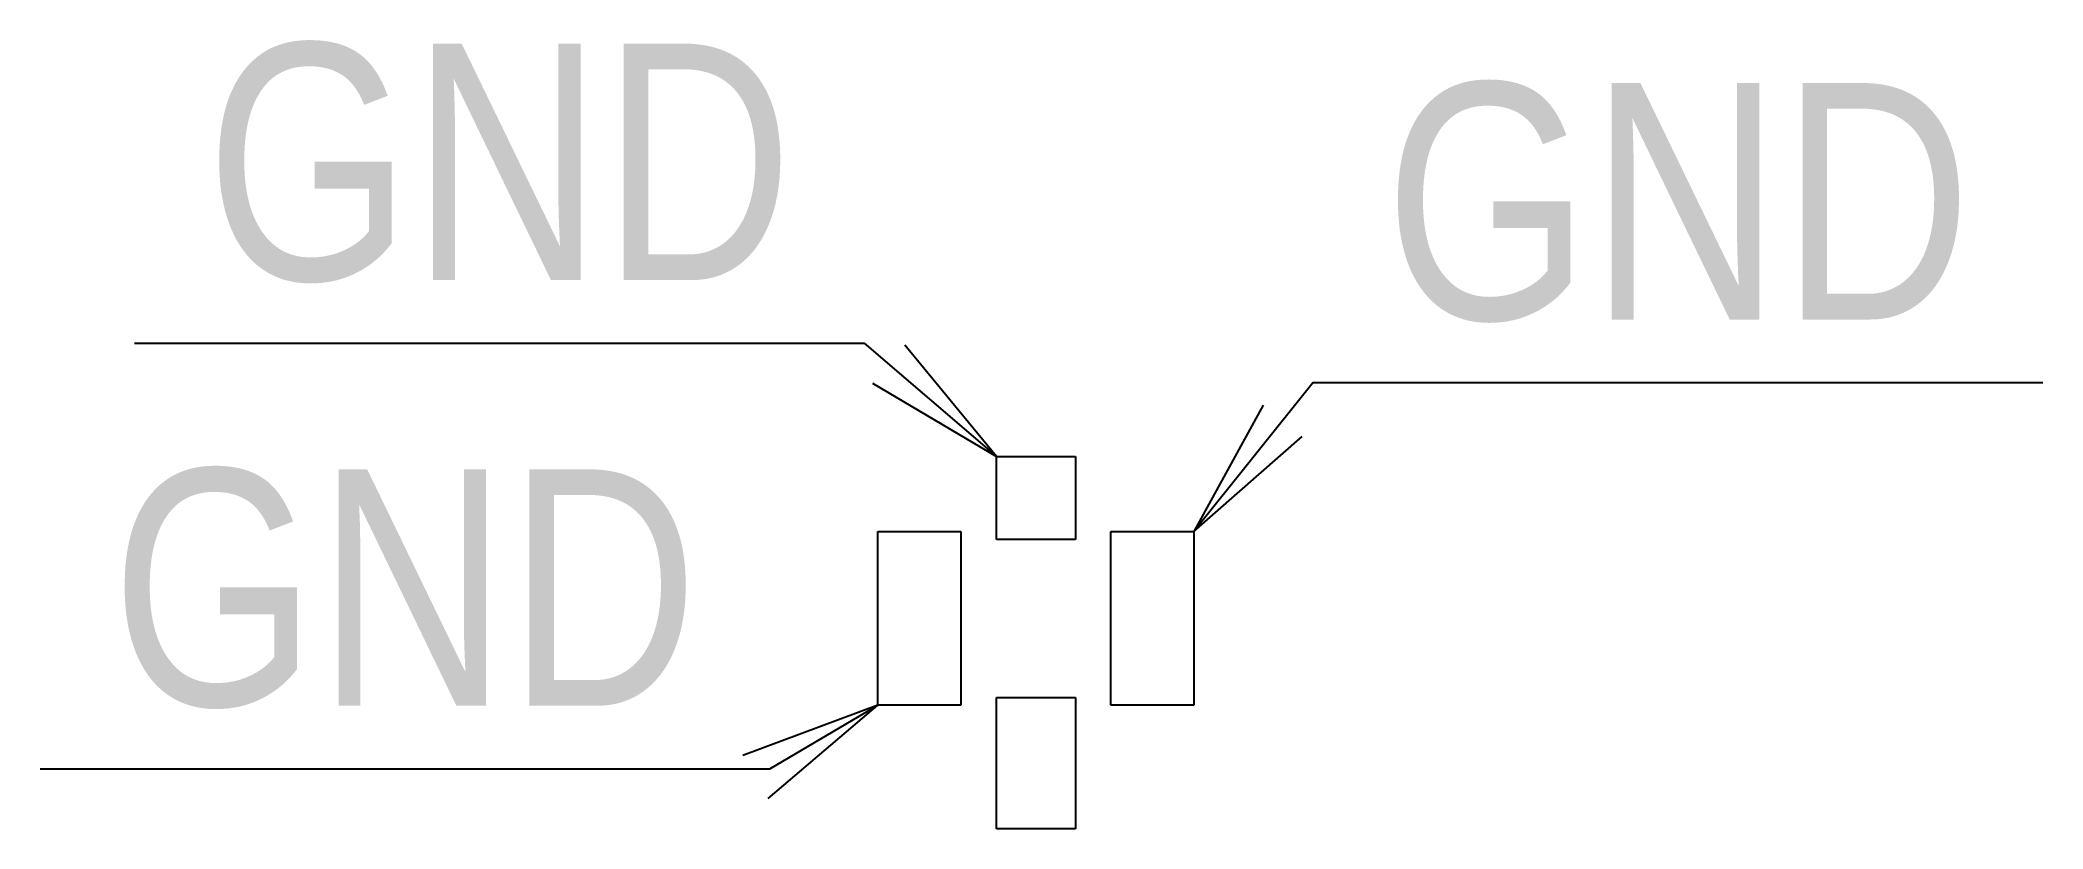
# Model space of a CAD drawing. Header units: millimetres. Extents: x 92.5 to 118, y 147.6 to 157.6.
import ezdxf
from ezdxf.enums import TextEntityAlignment as Align

# ---------------------------------------------------------------- set-up
doc = ezdxf.new("R2010")
doc.units = ezdxf.units.MM
doc.layers.add('kota', color=1, linetype='Continuous')
doc.layers.add('obrys', color=2, linetype='Continuous')
doc.styles.add('VCDSTYLE14', font='arial.ttf')

# ---------------------------------------------------------------- blocks, each defined once
blk = doc.blocks.new('#DIM')
at = {"layer": 'kota'}
for p, q in [((-1, -0.8), (8.26, -0.8)), ((8.26, -0.8), (9.938, -2.238))]:
    blk.add_line(p, q, dxfattribs=at)
blk.add_lwpolyline([(8.365, -1.307), (9.938, -2.238), (8.777, -0.826)], dxfattribs=at)
at = {"layer": 'kota', "style": 'VCDSTYLE14', "width": 0.8}
blk.add_text('GND', height=3, dxfattribs=at).set_placement((3.63, 0), align=Align.CENTER)
blk = doc.blocks.new('#DIM(1)')
at = {"layer": 'kota'}
for q in [(-2.517, -2.69), (8.26, -0.8)]:
    blk.add_line((-1, -0.8), q, dxfattribs=at)
blk.add_lwpolyline([(-1.637, -1.088), (-2.517, -2.69), (-1.143, -1.484)], dxfattribs=at)
at = {"layer": 'kota', "style": 'VCDSTYLE14', "width": 0.8}
blk.add_text('GND', height=3, dxfattribs=at).set_placement((3.63, 0), align=Align.CENTER)
blk = doc.blocks.new('#DIM(2)')
at = {"layer": 'kota'}
for p, q in [((8.26, -0.8), (9.634, 0.006)), ((-1, -0.8), (8.26, -0.8))]:
    blk.add_line(p, q, dxfattribs=at)
blk.add_lwpolyline([(8.242, -1.178), (9.634, 0.006), (7.921, -0.632)], dxfattribs=at)
at = {"layer": 'kota', "style": 'VCDSTYLE14', "width": 0.8}
blk.add_text('GND', height=3, dxfattribs=at).set_placement((3.63, 0), align=Align.CENTER)

msp = doc.modelspace()

# ---------------------------------------------------------------- linework, layer by layer
at = {"layer": 'obrys'}
for p, q in [((104.678, 151.31), (104.678, 152.362)), ((104.678, 152.362), (105.68, 152.362)), ((105.68, 152.362), (105.68, 151.31)), ((103.174, 149.206), (103.174, 151.41)), ((103.174, 151.41), (104.226, 151.41)), ((104.226, 151.41), (104.226, 149.206)), ((105.68, 151.31), (104.678, 151.31)), ((106.131, 149.206), (106.131, 151.41)), ((106.131, 151.41), (107.183, 151.41)), ((107.183, 151.41), (107.183, 150.126)), ((107.183, 150.126), (107.183, 149.206)), ((104.678, 147.638), (104.678, 149.306)), ((104.678, 149.306), (105.68, 149.306)), ((105.68, 149.306), (105.68, 147.64)), ((104.226, 149.206), (103.174, 149.206)), ((107.183, 149.206), (106.131, 149.206)), ((105.68, 147.64), (104.678, 147.64))]:
    msp.add_line(p, q, dxfattribs=at)

# ---------------------------------------------------------------- block references
at = {"layer": 'kota'}
for name, p in [('#DIM', (94.74, 154.6)), ('#DIM(1)', (109.7, 154.1)), ('#DIM(2)', (93.54, 149.2))]:
    msp.add_blockref(name, p, dxfattribs=at)

doc.saveas('drawing.dxf')
